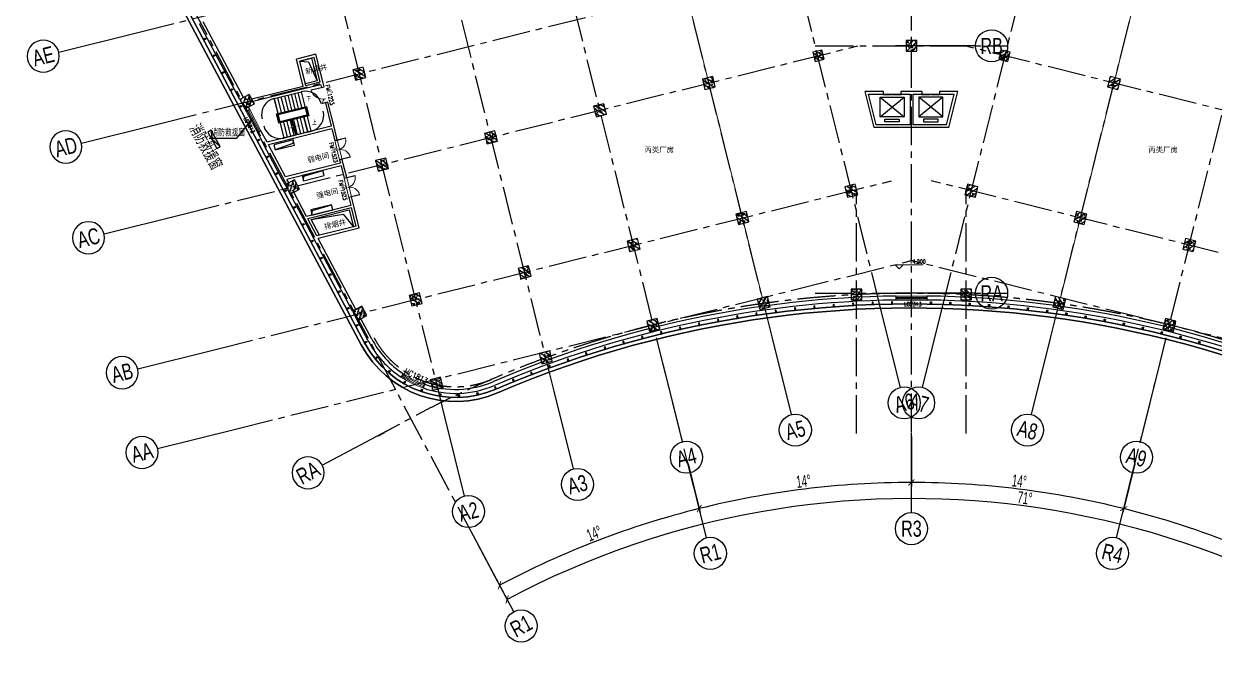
# Model space of a CAD drawing. Extents: x 138868 to 1251000, y -188972 to 132579.
# Drawn here: x 615388 to 704455, y 34710 to 82828 of the extents above; entities that cross this region are included whole.
import ezdxf
from ezdxf.enums import TextEntityAlignment as Align

# ---------------------------------------------------------------- set-up
doc = ezdxf.new("R2010")
doc.units = 0
doc.linetypes.add('CENTER2', pattern=[28.575, 19.05, -3.175, 3.175, -3.175])
doc.layers.get('0').update_dxf_attribs({"color": 8})
doc.layers.get('Defpoints').update_dxf_attribs({"color": 8})
for name, color, linetype in [('#幕墙线-平面', 8, 'Continuous'), ('#文字', 8, 'Continuous'), ('#标注', 8, 'Continuous'), ('#结构边线+内凹外凸边线', 8, 'Continuous'), ('#轴线', 8, 'CENTER2'), ('A-FLOR-RAIL', 8, 'Continuous'), ('A-Hole', 8, 'Continuous'), ('A-OTHER', 8, 'Continuous'), ('COLUMN', 8, 'Continuous'), ('CURTWALL', 8, 'Continuous'), ('DIM_LEAD', 8, 'Continuous'), ('DIM_SYMB', 8, 'Continuous'), ('EVTR', 8, 'Continuous'), ('STAIR', 8, 'Continuous'), ('WINDOW_TEXT', 8, 'Continuous'), ('建-填充', 8, 'Continuous'), ('救援窗', 8, 'Continuous'), ('数据中心轮廓线', 8, 'Continuous')]:
    doc.layers.add(name, color=color, linetype=linetype)
for name, color, linetype, lineweight in [('A-WALL', 8, 'Continuous', 50), ('DIM_ELEV', 8, 'Continuous', 5), ('DOOR_FIRE', 8, 'Continuous', 13), ('DOOR_FIRE_TEXT', 8, 'Continuous', 9), ('PUB_TEXT', 8, 'Continuous', 5), ('WALL', 8, 'Continuous', 30), ('WINDOW', 8, 'Continuous', 13)]:
    doc.layers.add(name, color=color, linetype=linetype, lineweight=lineweight)
doc.styles.add('_TCH_DIM', font='SIMPLEX', dxfattribs={"bigfont": 'GBCBIG'})
doc.styles.add('_TCH_WINDOW', font='SIMPLEX', dxfattribs={"height": 3.5, "bigfont": 'GBCBIG'})
doc.styles.add('JHZX', font='jrs.shx', dxfattribs={"width": 0.6, "bigfont": 'jhz.shx'})
doc.styles.get("Standard").update_dxf_attribs({"font": 'arial.ttf'})
doc.styles.add('图纸文字', font='txt.shx', dxfattribs={"width": 0.5, "bigfont": 'HZTXT.shx'})
doc.dimstyles.new('JZBZ-300', dxfattribs={"dimscale": 300, "dimtxt": 3, "dimasz": 1.5, "dimexe": 1, "dimexo": 1, "dimgap": 0.5, "dimtad": 1, "dimdec": 0, "dimdsep": 46, "dimtxsty": 'JHZX', "dimblk1": 'ARCHTICK', "dimblk2": 'ARCHTICK', "dimsah": 1, "dimcen": 0, "dimclrd": 1, "dimclre": 1, "dimclrt": 2, "dimadec": 1, "dimazin": 2, "dimtfac": 1, "dimtdec": 0, "dimtix": 1, "dimtmove": 0, "dimatfit": 3, "dimfxl": 1, "dimtolj": 1, "dimlwd": -1, "dimlwe": -1, "dimarcsym": 1})

# ---------------------------------------------------------------- blocks, each defined once
blk = doc.blocks.new('_FZH')
at = {"layer": '建-填充', "ltscale": 300}
h = blk.add_hatch(dxfattribs=at)
h.set_pattern_fill('钢筋混凝土', color=256, scale=0.125, angle=-90)
h.set_pattern_definition([(315, (-0.5, 0.5), (0.22097, 0.22097), []), (320, (-0.5, 0.5), (-0.07844, -0.89658), [0.09375, -1.03125]), (265, (-0.5, 0.5), (0.94024, 0.17344), [0.075, -0.825]), (10.45, (-0.5065, 0.4253), (0.8618, -0.72314), [0.07968, -0.87643]), (316.18, (-0.25, 0.5), (-0.2069, -1.3341), [0.1406, -1.5469]), (6.64, (-0.2672, 0.3888), (1.2176, -1.1683), [0.1195, -1.31464]), (261.18, (-0.25, 0.5), (1.2176, -1.1683), [0.1125, -1.2375]), (291, (-0.3125, 0.375), (-0.50327, -0.74613), [0.09375, -1.03125]), (236, (-0.3125, 0.375), (0.90644, -0.30414), [0.075, -0.825]), (341.45, (-0.3544, 0.3128), (0.40316, -1.0503), [0.07968, -0.87643]), (307.5, (-0.5, 0.5), (0.41612, -0.0152), [0, -0.815, 0, -0.8375, 0, -0.828125]), (277.5, (-0.5, 0.5), (0.49301, -0.32884), [0, -0.4775, 0, -0.79625, 0, -0.315625]), (237.5, (-0.5, 0.77875), (-0.028194, -0.66728), [0, -0.3125, 0, -0.975, 0, -1.29375]), (227.5, (-0.5, 0.90375), (0.12513, -0.72898), [0, -0.40625, 0, -0.6475, 0, -0.91875])])
h.paths.add_polyline_path([(-0.5, 0.5), (-0.5, -0.5), (0.5, -0.5), (0.5, 0.5)])
at = {"layer": '#结构边线+内凹外凸边线'}
blk.add_lwpolyline([(-0.5, -0.5), (0.5, -0.5), (0.5, 0.5), (-0.5, 0.5)], close=True, dxfattribs=at)
blk = doc.blocks.new('Hole-3F')
at = {"layer": 'A-Hole'}
for points in [[(-45342, 95466), (-45766, 97164), (-44892, 97382), (-44469, 95684), (-45342, 95466)], [(-45766, 97164), (-45103, 97108), (-44469, 95684)], [(-46254, 91271), (-46297, 90994), (-47613, 90520)], [(-45492, 88215), (-45457, 88557), (-44037, 88990)], [(-44851, 85643), (-44815, 85985), (-43396, 86419)], [(-44912, 85319), (-42520, 85713), (-41747, 84768)]]:
    blk.add_lwpolyline(points, dxfattribs=at)
for points in [[(-46254, 91271), (-47710, 90908), (-47613, 90520), (-46158, 90883)], [(-45492, 88215), (-43940, 88602), (-44037, 88990), (-45589, 88603)], [(-44851, 85643), (-43299, 86031), (-43396, 86419), (-44948, 86032)], [(-42062, 86030), (-41747, 84768), (-44283, 84136), (-44912, 85319)]]:
    blk.add_lwpolyline(points, close=True, dxfattribs=at)
blk = doc.blocks.new('$DORLIB2D$00000127')
for points in [[(-0.533, 0.795), (-0.533, 0.69)], [(-0.033, 0.795), (-0.533, 0.795)], [(-0.033, 0.69), (-0.533, 0.69)], [(-0.033, 0.795), (-0.033, 0.69)], [(0.533, 0.795), (0.033, 0.795)], [(0.033, 0.795), (0.033, 0.69)], [(0.533, 0.69), (0.033, 0.69)], [(0.533, 0.795), (0.533, 0.69)], [(0.5, 0.5), (-0.5, 0.5)]]:
    blk.add_lwpolyline(points)
blk = doc.blocks.new('$WINLIB2D$00000001')
for points in [[(-0.5, 0.5), (-0.5, -0.5)], [(-0.5, 0.5), (0.5, 0.5)], [(0.5, -0.5), (0.5, 0.5)], [(0.5, 0.167), (-0.5, 0.167)], [(0.5, -0.167), (-0.5, -0.167)], [(-0.5, -0.5), (0.5, -0.5)]]:
    blk.add_lwpolyline(points)
blk = doc.blocks.new('$DorLib2D$00000225')
for p, q in [((0.475, -0.001), (0.475, 0.752)), ((0.475, 0.752), (0.5, 0.752)), ((0.5, -0.001), (0.5, 0.752)), ((-0.5, 0), (-0.5, 0.252)), ((-0.475, 0.252), (-0.5, 0.252)), ((-0.475, 0), (-0.475, 0.252)), ((-0.475, 0), (-0.5, 0)), ((0.475, -0.001), (0.5, -0.001))]:
    blk.add_line(p, q)
for centre, radius, start, end in [((0.505, -0.002), 0.755, 92.24927, 179.72377), ((-0.501, 0.003), 0.251, 359.78987, 84.09744)]:
    blk.add_arc(centre, radius, start, end)
blk = doc.blocks.new('$DorLib2D$00000002')
for p, q in [((-0.5, 0), (-0.5, 0.4875)), ((-0.475, 0.4875), (-0.5, 0.4875)), ((-0.475, 0), (-0.475, 0.4875)), ((0.475, 0), (0.475, 0.4875)), ((0.475, 0.4875), (0.5, 0.4875)), ((0.5, 0), (0.5, 0.4875)), ((-0.5, 0), (-0.475, 0)), ((0.5, 0), (0.475, 0))]:
    blk.add_line(p, q)
for centre, start, end in [((-0.4875, 0), 0, 88.530716), ((0.4875, 0), 91.469284, 180)]:
    blk.add_arc(centre, 0.4875, start, end)
blk = doc.blocks.new('$WINLIB2D$00000039')
for points in [[(-0.5, 0.5), (-0.5, -0.5)], [(0.5, 0.5), (-0.5, 0.5)], [(0.5, -0.5), (0.5, 0.5)], [(-0.5, 0.167), (0.5, 0.167)], [(-0.452, -0.167), (-0.5, 0.084)], [(-0.384, -0.167), (-0.448, 0.167)], [(-0.316, -0.167), (-0.38, 0.167)], [(-0.248, -0.167), (-0.312, 0.167)], [(-0.18, -0.167), (-0.244, 0.167)], [(-0.112, -0.167), (-0.176, 0.167)], [(-0.044, -0.167), (-0.108, 0.167)], [(0.024, -0.167), (-0.04, 0.167)], [(0.092, -0.167), (0.028, 0.167)], [(0.16, -0.167), (0.096, 0.167)], [(0.228, -0.167), (0.164, 0.167)], [(0.296, -0.167), (0.232, 0.167)], [(0.364, -0.167), (0.3, 0.167)], [(0.432, -0.167), (0.368, 0.167)], [(0.5, -0.167), (0.436, 0.167)], [(-0.5, -0.167), (0.5, -0.167)], [(0.5, -0.5), (-0.5, -0.5)]]:
    blk.add_lwpolyline(points)
blk = doc.blocks.new('A$C6e55dde9')
at = {"layer": '救援窗'}
h = blk.add_hatch(color=256, dxfattribs=at)
edge = h.paths.add_edge_path()
edge.add_arc((-839, -143), 839, 350.47785, 360)
edge.add_arc((839, -143), 839, 180, 189.52215)
edge.add_line((12, -282), (693, 0))
edge.add_line((693, 0), (-693, 0))
edge.add_line((-693, 0), (-12, -282))
edge = h.paths.add_edge_path()
edge.add_line((-12, -282), (0, -287))
edge.add_line((0, -287), (12, -282))
edge.add_arc((839, -143), 839, 180, 189.52215, ccw=False)
edge.add_arc((-839, -143), 839, -9.52215, 0, ccw=False)
blk.add_lwpolyline([(693, 0), (-693, 0), (-693, -287), (693, -287)], close=True, dxfattribs=at)
blk.add_lwpolyline([(693, 0), (0, -287), (-693, 0)], dxfattribs=at)
blk = doc.blocks.new('A$Cf5e5299f')
at = {"layer": '#标注', "ltscale": 300}
blk.add_blockref('A$C6e55dde9', (0, 0), dxfattribs=at)
at = {"layer": '#文字', "style": '图纸文字', "width": 0.7}
blk.add_text('消防救援窗', height=1000, dxfattribs=at).set_placement((-1646, -1458))
blk = doc.blocks.new('*U3166')
blk.add_line((0, -20), (0, 0))
blk.add_circle((0, -24), 4)
at = {"style": 'JHZX', "width": 0.75}
blk.add_attdef('AXES', text='', height=4, dxfattribs=at).set_placement((0, -24), align=Align.MIDDLE_CENTER)
blk = doc.blocks.new('*U3167')
blk.add_line((20, 0), (0, 0))
blk.add_circle((24, 0), 4)
at = {"style": 'JHZX', "width": 0.75}
blk.add_attdef('AXES', text='', height=4, dxfattribs=at).set_placement((24, 0), align=Align.MIDDLE_CENTER)
blk = doc.blocks.new('_ARCHTICK')
at = {"color": 0, "linetype": 'ByBlock', "const_width": 0.15}
blk.add_lwpolyline([(-0.5, -0.5), (0.5, 0.5)], dxfattribs=at)
blk = doc.blocks.new('*D3308')
at = {"layer": '#标注', "ltscale": 300, "transparency": 16777216}
for p, q in [((649365, 43883), (651689, 39512)), ((728922, 33409), (725546, 29789))]:
    blk.add_line(p, q, dxfattribs=at)
blk.add_arc((681802, -17122), 64442, 47, 118, dxfattribs=at)
at = {"layer": 'Defpoints', "color": 0, "ltscale": 300, "transparency": 16777216}
for p in [(649225, 44147), (703136, 43686), (729127, 33628), (681802, -17122)]:
    blk.add_point(p, dxfattribs=at)
at = {"layer": '#标注', "ltscale": 300, "transparency": 16777216, "xscale": 450, "yscale": 450, "zscale": 450}
for p, rotation in [((651549, 39777), 207.9999999999994), ((725751, 30008), 316.999999993665)]:
    blk.add_blockref('_ARCHTICK', p, dxfattribs=dict(at, rotation=rotation))
at = {"layer": '#标注', "ltscale": 300, "transparency": 16777216, "insert": (690292, 47363), "char_height": 900, "attachment_point": 5, "rotation": 352.5, "style": 'JHZX'}
blk.add_mtext('\\A1;71°', dxfattribs=at)
blk = doc.blocks.new('*D3309')
at = {"layer": '#标注', "ltscale": 300, "transparency": 16777216}
for p, q in [((716034, 42893), (714176, 39636)), ((728922, 33409), (726365, 30666))]:
    blk.add_line(p, q, dxfattribs=at)
blk.add_arc((681802, -17122), 65642, 47, 60.3, dxfattribs=at)
at = {"layer": 'Defpoints', "color": 0, "ltscale": 300, "transparency": 16777216}
for p in [(716183, 43154), (722725, 34202), (729127, 33628), (681802, -17122)]:
    blk.add_point(p, dxfattribs=at)
at = {"layer": '#标注', "ltscale": 300, "transparency": 16777216, "xscale": 450, "yscale": 450, "zscale": 450}
for p, rotation in [((714325, 39897), 150.2999999171135), ((726569, 30886), 316.9999999936649)]:
    blk.add_blockref('_ARCHTICK', p, dxfattribs=dict(at, rotation=rotation))
at = {"layer": '#标注', "ltscale": 300, "transparency": 16777216, "insert": (721064, 36230), "char_height": 900, "attachment_point": 5, "rotation": 323.65, "style": 'JHZX'}
blk.add_mtext('\\A1;13.3°', dxfattribs=at)
blk = doc.blocks.new('*D3299')
at = {"layer": '#标注', "ltscale": 300, "transparency": 16777216}
for p, q in [((698517, 49918), (697610, 46279)), ((716034, 42893), (714176, 39636))]:
    blk.add_line(p, q, dxfattribs=at)
blk.add_arc((681802, -17122), 65642, 60.3, 76, dxfattribs=at)
at = {"layer": 'Defpoints', "color": 0, "ltscale": 300, "transparency": 16777216}
for p in [(698589, 50209), (716183, 43154), (708988, 42625), (681802, -17122)]:
    blk.add_point(p, dxfattribs=at)
at = {"layer": '#标注', "ltscale": 300, "transparency": 16777216, "xscale": 450, "yscale": 450, "zscale": 450}
for p, rotation in [((697682, 46570), 165.999999999999), ((714325, 39897), 330.2999999171137)]:
    blk.add_blockref('_ARCHTICK', p, dxfattribs=dict(at, rotation=rotation))
at = {"layer": '#标注', "ltscale": 300, "transparency": 16777216, "insert": (706456, 44361), "char_height": 900, "attachment_point": 5, "rotation": 338.15, "style": 'JHZX'}
blk.add_mtext('\\A1;15.7°', dxfattribs=at)
blk = doc.blocks.new('*D3300')
at = {"layer": '#标注', "ltscale": 300, "transparency": 16777216}
for p, q in [((681802, 51970), (681802, 48220)), ((698517, 49918), (697610, 46279))]:
    blk.add_line(p, q, dxfattribs=at)
blk.add_arc((681802, -17122), 65642, 76, 90, dxfattribs=at)
at = {"layer": 'Defpoints', "color": 0, "ltscale": 300, "transparency": 16777216}
for p in [(681802, 52270), (698589, 50209), (692448, 47651), (681802, -17122)]:
    blk.add_point(p, dxfattribs=at)
at = {"layer": '#标注', "ltscale": 300, "transparency": 16777216, "xscale": 450, "yscale": 450, "zscale": 450}
for p, rotation in [((681802, 48520), 179.9999999999995), ((697682, 46570), 345.9999999999989)]:
    blk.add_blockref('_ARCHTICK', p, dxfattribs=dict(at, rotation=rotation))
at = {"layer": '#标注', "ltscale": 300, "transparency": 16777216, "insert": (689875, 48626), "char_height": 900, "attachment_point": 5, "rotation": 353, "style": 'JHZX'}
blk.add_mtext('\\A1;14°', dxfattribs=at)
blk = doc.blocks.new('*D3301')
at = {"layer": '#标注', "ltscale": 300, "transparency": 16777216}
for p, q in [((681802, 51970), (681802, 48220)), ((665087, 49918), (665994, 46279))]:
    blk.add_line(p, q, dxfattribs=at)
blk.add_arc((681802, -17122), 65642, 90, 104, dxfattribs=at)
at = {"layer": 'Defpoints', "color": 0, "ltscale": 300, "transparency": 16777216}
for p in [(681802, 52270), (665015, 50209), (676461, 48302), (681802, -17122)]:
    blk.add_point(p, dxfattribs=at)
at = {"layer": '#标注', "ltscale": 300, "transparency": 16777216, "xscale": 450, "yscale": 450, "zscale": 450}
for p, rotation in [((681802, 48520), 359.9999999999997), ((665922, 46570), 194.0000000000007)]:
    blk.add_blockref('_ARCHTICK', p, dxfattribs=dict(at, rotation=rotation))
at = {"layer": '#标注', "ltscale": 300, "transparency": 16777216, "insert": (673729, 48626), "char_height": 900, "attachment_point": 5, "rotation": 7, "style": 'JHZX'}
blk.add_mtext('\\A1;14°', dxfattribs=at)
blk = doc.blocks.new('*D3302')
at = {"layer": '#标注', "ltscale": 300, "transparency": 16777216}
for p, q in [((665087, 49918), (665994, 46279)), ((649365, 43883), (651126, 40572))]:
    blk.add_line(p, q, dxfattribs=at)
blk.add_arc((681802, -17122), 65642, 104, 118, dxfattribs=at)
at = {"layer": 'Defpoints', "color": 0, "ltscale": 300, "transparency": 16777216}
for p in [(665015, 50209), (660793, 45067), (649225, 44147), (681802, -17122)]:
    blk.add_point(p, dxfattribs=at)
at = {"layer": '#标注', "ltscale": 300, "transparency": 16777216, "xscale": 450, "yscale": 450, "zscale": 450}
for p, rotation in [((665922, 46570), 14.00000000000074), ((650985, 40836), 207.9999999999996)]:
    blk.add_blockref('_ARCHTICK', p, dxfattribs=dict(at, rotation=rotation))
at = {"layer": '#标注', "ltscale": 300, "transparency": 16777216, "insert": (658063, 44720), "char_height": 900, "attachment_point": 5, "rotation": 21, "style": 'JHZX'}
blk.add_mtext('\\A1;14°', dxfattribs=at)
blk = doc.blocks.new('*D3303')
at = {"layer": '#标注', "ltscale": 300, "transparency": 16777216}
for p, q in [((619691, 99692), (618494, 101944)), ((772030, 79636), (773769, 81501))]:
    blk.add_line(p, q, dxfattribs=at)
blk.add_arc((681802, -17122), 134550, 47, 118, dxfattribs=at)
at = {"layer": 'Defpoints', "color": 0, "ltscale": 300, "transparency": 16777216}
for p in [(726347, 109841), (619832, 99427), (771826, 79417), (681802, -17122)]:
    blk.add_point(p, dxfattribs=at)
at = {"layer": '#标注', "ltscale": 300, "transparency": 16777216, "xscale": 450, "yscale": 450, "zscale": 450}
for p, rotation in [((618635, 101679), 207.9999999999996), ((773565, 81282), 316.9999999936652)]:
    blk.add_blockref('_ARCHTICK', p, dxfattribs=dict(at, rotation=rotation))
at = {"layer": '#标注', "ltscale": 300, "transparency": 16777216, "insert": (699443, 116872), "char_height": 900, "attachment_point": 5, "rotation": 352.5, "style": 'JHZX'}
blk.add_mtext('\\A1;71°', dxfattribs=at)
blk = doc.blocks.new('*D3304')
at = {"layer": '#标注', "ltscale": 300, "transparency": 16777216}
for p, q in [((747351, 97798), (748020, 98971)), ((772030, 79636), (772951, 80624))]:
    blk.add_line(p, q, dxfattribs=at)
blk.add_arc((681802, -17122), 133350, 47, 60.3, dxfattribs=at)
at = {"layer": 'Defpoints', "color": 0, "ltscale": 300, "transparency": 16777216}
for p in [(747203, 97538), (764936, 87143), (771826, 79417), (681802, -17122)]:
    blk.add_point(p, dxfattribs=at)
at = {"layer": '#标注', "ltscale": 300, "transparency": 16777216, "xscale": 450, "yscale": 450, "zscale": 450}
for p, rotation in [((747871, 98710), 150.2999999171138), ((772746, 80404), 316.9999999936651)]:
    blk.add_blockref('_ARCHTICK', p, dxfattribs=dict(at, rotation=rotation))
at = {"layer": '#标注', "ltscale": 300, "transparency": 16777216, "insert": (761196, 90763), "char_height": 900, "attachment_point": 5, "rotation": 323.65, "style": 'JHZX'}
blk.add_mtext('\\A1;13.3°', dxfattribs=at)
blk = doc.blocks.new('*D3305')
at = {"layer": '#标注', "ltscale": 300, "transparency": 16777216}
for p, q in [((713808, 111249), (714135, 112558)), ((747351, 97798), (748020, 98971))]:
    blk.add_line(p, q, dxfattribs=at)
blk.add_arc((681802, -17122), 133350, 60.3, 76, dxfattribs=at)
at = {"layer": 'Defpoints', "color": 0, "ltscale": 300, "transparency": 16777216}
for p in [(713736, 110957), (737031, 104254), (747203, 97538), (681802, -17122)]:
    blk.add_point(p, dxfattribs=at)
at = {"layer": '#标注', "ltscale": 300, "transparency": 16777216, "xscale": 450, "yscale": 450, "zscale": 450}
for p, rotation in [((714062, 112267), 165.999999999999), ((747871, 98710), 330.2999999171137)]:
    blk.add_blockref('_ARCHTICK', p, dxfattribs=dict(at, rotation=rotation))
at = {"layer": '#标注', "ltscale": 300, "transparency": 16777216, "insert": (731655, 107206), "char_height": 900, "attachment_point": 5, "rotation": 338.15, "style": 'JHZX'}
blk.add_mtext('\\A1;15.7°', dxfattribs=at)
blk = doc.blocks.new('*D3306')
at = {"layer": '#标注', "ltscale": 300, "transparency": 16777216}
for p, q in [((681802, 115178), (681802, 116528)), ((713808, 111249), (714135, 112558))]:
    blk.add_line(p, q, dxfattribs=at)
blk.add_arc((681802, -17122), 133350, 76, 90, dxfattribs=at)
at = {"layer": 'Defpoints', "color": 0, "ltscale": 300, "transparency": 16777216}
for p in [(681802, 114878), (703428, 114463), (713736, 110957), (681802, -17122)]:
    blk.add_point(p, dxfattribs=at)
at = {"layer": '#标注', "ltscale": 300, "transparency": 16777216, "xscale": 450, "yscale": 450, "zscale": 450}
for p, rotation in [((681802, 116228), 179.9999999999997), ((714062, 112267), 345.999999999999)]:
    blk.add_blockref('_ARCHTICK', p, dxfattribs=dict(at, rotation=rotation))
at = {"layer": '#标注', "ltscale": 300, "transparency": 16777216, "insert": (698126, 115830), "char_height": 900, "attachment_point": 5, "rotation": 353, "style": 'JHZX'}
blk.add_mtext('\\A1;14°', dxfattribs=at)
blk = doc.blocks.new('*D3310')
at = {"layer": '#标注', "ltscale": 300, "transparency": 16777216}
for p, q in [((681802, 115178), (681802, 116528)), ((649796, 111249), (649469, 112558))]:
    blk.add_line(p, q, dxfattribs=at)
blk.add_arc((681802, -17122), 133350, 90, 104, dxfattribs=at)
at = {"layer": 'Defpoints', "color": 0, "ltscale": 300, "transparency": 16777216}
for p in [(670953, 115786), (681802, 114878), (649868, 110957), (681802, -17122)]:
    blk.add_point(p, dxfattribs=at)
at = {"layer": '#标注', "ltscale": 300, "transparency": 16777216, "xscale": 450, "yscale": 450, "zscale": 450}
for p, rotation in [((681802, 116228), 359.9999999999997), ((649542, 112267), 194.0000000000007)]:
    blk.add_blockref('_ARCHTICK', p, dxfattribs=dict(at, rotation=rotation))
at = {"layer": '#标注', "ltscale": 300, "transparency": 16777216, "insert": (665478, 115830), "char_height": 900, "attachment_point": 5, "rotation": 7, "style": 'JHZX'}
blk.add_mtext('\\A1;14°', dxfattribs=at)
blk = doc.blocks.new('*D3311')
at = {"layer": '#标注', "ltscale": 300, "transparency": 16777216}
for p, q in [((649796, 111249), (649469, 112558)), ((619691, 99692), (619057, 100884))]:
    blk.add_line(p, q, dxfattribs=at)
blk.add_arc((681802, -17122), 133350, 104, 118, dxfattribs=at)
at = {"layer": 'Defpoints', "color": 0, "ltscale": 300, "transparency": 16777216}
for p in [(649868, 110957), (639122, 109214), (619832, 99427), (681802, -17122)]:
    blk.add_point(p, dxfattribs=at)
at = {"layer": '#标注', "ltscale": 300, "transparency": 16777216, "xscale": 450, "yscale": 450, "zscale": 450}
for p, rotation in [((649542, 112267), 14.00000000000064), ((619198, 100619), 207.9999999999996)]:
    blk.add_blockref('_ARCHTICK', p, dxfattribs=dict(at, rotation=rotation))
at = {"layer": '#标注', "ltscale": 300, "transparency": 16777216, "insert": (633799, 107932), "char_height": 900, "attachment_point": 5, "rotation": 21, "style": 'JHZX'}
blk.add_mtext('\\A1;14°', dxfattribs=at)
blk = doc.blocks.new('LZ')
at = {"layer": '#幕墙线-平面', "ltscale": 250}
for points in [[(-33, 0, -0.414214), (-40, 7), (-40, 172, -0.414214), (-33, 180), (32, 180, -0.414214), (40, 172), (40, 7, -0.414214), (32, 0)], [(-33, 6, -0.414214), (-34, 7), (-34, 172, -0.414214), (-33, 174), (32, 174, -0.414214), (34, 172), (34, 7, -0.414214), (32, 6)]]:
    blk.add_lwpolyline(points, format="xyb", close=True, dxfattribs=at)

msp = doc.modelspace()

# ---------------------------------------------------------------- linework, layer by layer
at = {"layer": '#幕墙线-平面', "ltscale": 500}
msp.add_lwpolyline([(761785.7, 80236.5, 0.2860735), (629644.4, 97576.2, 0.4324632), (625892.4, 86538), (640625.3, 58829.5, 0.3897333), (650836.5, 55230.5, -0.2739153), (730366.8, 44807, 0.3894), (741154.3, 45646.2), (762558.2, 68599.1, 0.4327153)], format="xyb", close=True, dxfattribs=at)
at = {"layer": '#幕墙线-平面'}
msp.add_lwpolyline([(761595.3, 80004.7, 0.2860735), (629768.6, 97303.1, 0.4324632), (626157.3, 86678.9), (640890.2, 58970.3, 0.3897333), (650718.5, 55506.3, -0.2739153), (730551.9, 45043.1, 0.3894), (740934.9, 45850.8), (762338.8, 68803.7, 0.4327153), (761595.3, 80004.7)], format="xyb", dxfattribs=at)
at = {"layer": '#轴线', "ltscale": 150}
for p, q in [((681802, 52322.3), (681802, 114878.4)), ((679523.4, 61461.4), (667620.8, 109200)), ((684080.6, 61461.4), (695983.2, 109200)), ((671372.9, 59429.3), (659470.3, 107167.8)), ((692231.1, 59429.3), (704133.7, 107167.8)), ((665501, 48258), (651319.8, 105135.7)), ((698103, 48258), (712284.1, 105135.7)), ((655071.9, 55365), (643169.3, 103103.5)), ((646921.4, 53332.8), (635018.9, 101071.4)), ((649224.6, 44147.5), (619831.7, 99427.5)), ((623829, 82152.3), (674411.3, 94763.9)), ((625522.4, 75360.3), (676104.7, 87971.8)), ((627215.9, 68568.2), (677798.2, 81179.8)), ((674607.4, 81178.4), (688996.6, 81178.4)), ((736388.1, 68568.2), (685805.8, 81179.8)), ((629731.9, 58477.1), (680314.2, 71088.7)), ((677702, 52193.6), (677702, 70437.4)), ((733872.1, 58477.1), (683289.8, 71088.7)), ((685902, 52193.6), (685902, 70437.4)), ((631219.7, 52509.8), (681802, 65121.4)), ((732384.3, 52509.8), (681802, 65121.4)), ((674607.4, 62678.4), (688996.6, 62678.4))]:
    msp.add_line(p, q, dxfattribs=at)
for centre, radius, start, end in [((681802, -17121.6), 124900, 45.623668, 118.956278), ((681802, -17121.6), 79800, 44.845516, 120), ((647688.9, 62585.3), 6900, 208, 293.17007)]:
    msp.add_arc(centre, radius, start, end, dxfattribs=at)
at = {"layer": 'A-FLOR-RAIL'}
msp.add_lwpolyline([(636629.6, 74728.6), (636881.9, 74791.5), (636579.5, 76004.3), (636327.2, 75941.4)], close=True, dxfattribs=at)
at = {"layer": 'A-OTHER', "ltscale": 0.5}
for centre, start, end in [((636446.4, 76538), 14, 104), ((634428.2, 76034.8), 104, 194), ((636579.5, 76004.3), 284, 14), ((634561.3, 75501.1), 194, 284)]:
    msp.add_arc(centre, 1250, start, end, dxfattribs=at)
at = {"layer": 'A-WALL', "const_width": 75}
for points in [[(670647.1, 62340.1), (659901.6, 105438)], [(692956.9, 62340.1), (703702.4, 105438)]]:
    msp.add_lwpolyline(points, dxfattribs=at)
at = {"layer": 'CURTWALL'}
msp.add_lwpolyline([(627737.9, 96357.8, -0.2908992), (761595.3, 80004.7, -0.4327153), (762338.8, 68803.7), (740934.9, 45850.8, -0.3894), (730551.9, 45043.1, 0.2739153), (650718.5, 55506.3, -0.3897333), (640890.2, 58970.3), (626157.3, 86678.9, -0.4324632), (629768.6, 97303.1, -0.085564), (671084.8, 108120.7)], format="xyb", dxfattribs=at)
at = {"layer": 'DIM_ELEV'}
for p, q in [((680889.5, 64490.7), (680589.5, 64790.7)), ((680589.5, 64790.7), (682689.5, 64790.7)), ((680889.5, 64490.7), (681189.5, 64790.7))]:
    msp.add_line(p, q, dxfattribs=at)
at = {"layer": 'DIM_LEAD'}
for p, q in [((632453.9, 75688.7), (631288.5, 74260)), ((631288.5, 74260), (629267.5, 74260))]:
    msp.add_line(p, q, dxfattribs=at)
at = {"layer": 'DIM_LEAD', "const_width": 60}
msp.add_lwpolyline([(632472.8, 75712, 1), (632434.9, 75665.5, 1)], format="xyb", close=True, dxfattribs=at)
at = {"layer": 'DIM_SYMB'}
for points in [[(636421.4, 77175.9, 0, 0, 0), (633646.3, 76484, 0, 0, 0), (634081.8, 74737.4, 0, 0, 0), (635469.3, 75083.4, 0, 80, 0), (635178.2, 75010.8, 0, 0, 0)], [(636856.8, 75429.3, 0, 0, 0), (635721.6, 75146.3, 0, 80, 0), (636012.7, 75218.9, 0, 0, 0)]]:
    msp.add_lwpolyline(points, format="xyseb", dxfattribs=at)
at = {"layer": 'DOOR_FIRE'}
for p, q in [((639014.8, 72643.7, 200), (638652, 74099.1, 200)), ((639208.9, 72692.1, 200), (638846, 74147.5, 200)), ((639716.4, 69829.8, 200), (639353.5, 71285.3, 200)), ((639910.5, 69878.2, 200), (639547.6, 71333.6, 200))]:
    msp.add_line(p, q, dxfattribs=at)
at = {"layer": 'EVTR'}
for p, q in [((679452, 75873.4), (679452, 77353.4)), ((679452, 77353.4), (681252, 77353.4)), ((679452, 75873.4), (681252, 77353.4)), ((679452, 77353.4), (681252, 75873.4)), ((681252, 77353.4), (681252, 75873.4)), ((684152, 77353.4), (682352, 77353.4)), ((682352, 77353.4), (682352, 75873.4)), ((684152, 75873.4), (682352, 77353.4)), ((684152, 77353.4), (682352, 75873.4)), ((684152, 75873.4), (684152, 77353.4)), ((681252, 75873.4), (679452, 75873.4)), ((682352, 75873.4), (684152, 75873.4)), ((679812, 75503.4), (679812, 75688.4)), ((679812, 75688.4), (680892, 75688.4)), ((680892, 75503.4), (679812, 75503.4)), ((680892, 75688.4), (680892, 75503.4)), ((683792, 75688.4), (682712, 75688.4)), ((682712, 75688.4), (682712, 75503.4)), ((682712, 75503.4), (683792, 75503.4)), ((683792, 75503.4), (683792, 75688.4))]:
    msp.add_line(p, q, dxfattribs=at)
at = {"layer": 'STAIR'}
for p, q in [((634125.8, 77247.7), (636144, 77750.9)), ((635134.9, 77499.3), (635437.3, 76286.4)), ((635387.2, 77562.2), (635689.6, 76349.3)), ((635639.5, 77625.1), (635941.9, 76412.2)), ((635891.7, 77688), (636194.1, 76475.1)), ((636144, 77750.9), (636446.4, 76538)), ((634408.9, 76112.4), (634125.8, 77247.7)), ((634125.8, 77247.7), (634428.2, 76034.8)), ((634292.4, 76083.4), (636543.5, 76644.6)), ((634378.1, 77310.6), (634680.5, 76097.7)), ((634630.4, 77373.5), (634932.8, 76160.6)), ((634882.6, 77436.4), (635185, 76223.5)), ((636543.5, 76644.6), (636715.3, 75955.7)), ((634464.2, 75394.5), (634292.4, 76083.4)), ((634365.2, 76039.7), (636499.8, 76571.9)), ((634507.9, 75467.2), (634365.2, 76039.7)), ((634566.1, 75481.7), (634423.4, 76054.2)), ((634428.2, 76034.8), (636446.4, 76538)), ((636715.3, 75955.7), (634464.2, 75394.5)), ((636642.5, 75999.4), (634507.9, 75467.2)), ((636579.5, 76004.3), (635435.7, 75719.2)), ((635623.8, 75184.7), (635435.7, 75719.2)), ((635872.8, 74539.9), (635570.4, 75752.7)), ((636125.1, 74602.8), (635822.6, 75815.6)), ((636377.3, 74665.7), (636074.9, 75878.5)), ((636629.6, 74728.6), (636327.2, 75941.4)), ((636446.4, 76538), (636579.5, 76004.3)), ((636499.8, 76571.9), (636642.5, 75999.4)), ((636881.9, 74791.5), (636579.5, 76004.3)), ((635338.3, 75694.9), (634561.3, 75501.1)), ((634863.7, 74288.3), (634561.3, 75501.1)), ((635115.9, 74351.2), (634813.5, 75564)), ((635368.2, 74414.1), (635065.8, 75626.9)), ((635620.5, 74477), (635318.1, 75689.8)), ((635520.6, 75176.8), (635338.3, 75694.9)), ((635499, 75020.4), (635706.8, 75191.1)), ((635676.9, 75034.1), (635499, 75020.4)), ((635706.8, 75191.1), (635520.6, 75176.8)), ((635755.2, 74510.5), (635573.7, 75026.1)), ((635852.6, 74534.8), (635676.9, 75034.1)), ((635755.2, 74510.5), (634863.7, 74288.3)), ((636881.9, 74791.5), (635852.6, 74534.8))]:
    msp.add_line(p, q, dxfattribs=at)
at = {"layer": 'WALL'}
for p, q in [((631820.6, 77305.6), (628809.3, 82969.1)), ((631555.8, 77164.8), (628544.4, 82828.3)), ((637249.3, 80551.4), (635793.9, 80188.6)), ((636301.9, 78150.9), (635793.9, 80188.6)), ((637103.7, 80309), (636036.3, 80042.9)), ((637563.3, 78465.4), (637103.7, 80309)), ((637781.6, 78416.8), (637249.3, 80551.4)), ((636496, 78199.3), (636036.3, 80042.9)), ((637563.3, 78465.4), (636496, 78199.3)), ((637854.1, 78125.7), (637781.6, 78416.8)), ((636301.9, 78150.9), (632448.3, 77190.1)), ((636447.3, 77981.1), (632545.1, 77008.1)), ((637611.7, 78271.4), (636447.3, 77981.1)), ((637611.7, 78271.4), (637660.1, 78077.3)), ((637660.1, 78077.3), (637854.1, 78125.7)), ((679702, 77778.4), (678340.8, 77778.4)), ((679014, 75078.4), (678340.8, 77778.4)), ((678596.8, 77578.4), (679702, 77578.4)), ((679170.2, 75278.4), (678596.8, 77578.4)), ((679702, 77578.4), (679702, 77778.4)), ((681802, 77778.4), (681002, 77778.4)), ((681002, 77778.4), (681002, 77578.4)), ((681002, 77578.4), (681702, 77578.4)), ((681702, 77578.4), (681702, 75278.4)), ((682602, 77778.4), (681802, 77778.4)), ((681902, 77578.4), (681902, 75278.4)), ((681902, 77578.4), (682602, 77578.4)), ((682602, 77578.4), (682602, 77778.4)), ((685263.2, 77778.4), (683902, 77778.4)), ((683902, 77778.4), (683902, 77578.4)), ((683902, 77578.4), (685007.2, 77578.4)), ((684433.7, 75278.4), (685007.2, 77578.4)), ((684590, 75078.4), (685263.2, 77778.4)), ((632290.1, 76422.7), (632196.2, 76599.3)), ((638144.4, 76961.4), (637950.4, 76913)), ((637950.4, 76913), (638385.8, 75166.4)), ((638604.1, 75117.8), (638144.4, 76961.4)), ((631931.3, 76458.4), (632025.2, 76281.8)), ((632025.2, 76281.8), (632290.1, 76422.7)), ((633135.2, 74833.4), (632870.3, 74692.5)), ((633593.4, 73971.5), (633135.2, 74833.4)), ((638385.8, 75166.4), (633593.4, 73971.5)), ((638434.2, 74972.4), (633690.2, 73789.6)), ((638434.2, 74972.4), (638652, 74099.1)), ((638846, 74147.5), (638604.1, 75117.8)), ((681802, 75078.4), (679014, 75078.4)), ((681702, 75278.4), (679170.2, 75278.4)), ((684590, 75078.4), (681802, 75078.4)), ((684433.7, 75278.4), (681902, 75278.4)), ((632870.3, 74692.5), (633353.5, 73783.7)), ((638652, 74099.1), (638846, 74147.5)), ((634731, 71193), (633353.5, 73783.7)), ((634972.4, 71378.1), (633690.2, 73789.6)), ((639075.3, 72401.1), (634972.4, 71378.1)), ((639123.7, 72207), (635069.1, 71196.1)), ((639208.9, 72692.1), (639014.8, 72643.7)), ((639014.8, 72643.7), (639075.3, 72401.1)), ((639123.7, 72207), (639353.5, 71285.3)), ((639293.6, 72352.4), (639208.9, 72692.1)), ((639547.6, 71333.6), (639293.6, 72352.4)), ((639353.5, 71285.3), (639547.6, 71333.6)), ((634942.7, 70795), (634731, 71193)), ((635207.5, 70935.8), (635069.1, 71196.1)), ((635184.6, 70553), (635184.6, 70553)), ((635201.7, 70520.8), (635201.7, 70520.8)), ((635218.7, 70488.7), (635218.7, 70488.7)), ((635218.7, 70488.7), (635218.7, 70488.7)), ((635226.3, 70474.5), (635226.3, 70474.5)), ((635233.9, 70460.3), (635233.9, 70460.3)), ((635233.9, 70460.3), (635233.9, 70460.3)), ((635371.3, 70494.7), (635371.3, 70494.7)), ((635508.8, 70529.1), (635508.8, 70529.1)), ((636304.9, 68232.9), (635318.2, 70088.6)), ((636544.9, 68420.7), (635583.1, 70229.4)), ((639910.5, 69878.2), (639716.4, 69829.8)), ((639716.4, 69829.8), (639861.6, 69247.6)), ((640079.8, 69199), (639910.5, 69878.2)), ((639861.6, 69247.6), (636544.9, 68420.7)), ((639910, 69053.6), (636641.6, 68238.7)), ((640248.6, 67695.2), (639910, 69053.6)), ((640491.1, 67549.5), (640079.8, 69199)), ((637079.1, 66776.9), (636304.9, 68232.9)), ((637319, 66964.7), (636641.6, 68238.7)), ((640248.6, 67695.2), (637319, 66964.7)), ((640491.1, 67549.5), (637415.8, 66782.7)), ((639974.6, 61331.2), (637079.1, 66776.9)), ((640239.5, 61472), (637415.8, 66782.7)), ((680652, 62170.1), (680652, 62470.1)), ((682952, 62470.1), (682952, 62170.1)), ((641155, 59111.2), (640350.2, 60624.8)), ((641419.9, 59252), (640615.1, 60765.7)), ((643632.7, 56396), (643797.1, 56646.9)), ((645364.3, 55876.6), (645266.1, 55593.1))]:
    msp.add_line(p, q, dxfattribs=at)
for centre, radius, start, end in [((681802, -17121.6), 79600, 90.827794, 113.170069), ((681802, -17121.6), 79600, 65.196253, 89.172206), ((681802, -17121.6), 79300, 90.830926, 113.170069), ((681802, -17121.6), 79300, 65.196253, 89.169074), ((647688.9, 62585.3), 7400, 208, 236.761173), ((647688.9, 62585.3), 7100, 208, 236.761173), ((647688.9, 62585.3), 7400, 250.8889, 293.17007), ((647688.9, 62585.3), 7100, 250.8889, 293.17007)]:
    msp.add_arc(centre, radius, start, end, dxfattribs=at)
at = {"layer": 'WINDOW'}
for radius in [7400, 7300, 7200, 7100]:
    msp.add_arc((647688.9, 62585.3), radius, 236.761173, 250.8889, dxfattribs=at)
at = {"layer": '数据中心轮廓线'}
msp.add_line((640625.3, 58829.5), (625892.4, 86538), dxfattribs=at)
msp.add_lwpolyline([(730479.1, 99096, -0.0729021), (761785.7, 80236.5, -0.4327153), (762558.2, 68599.1), (741154.3, 45646.2, -0.3894), (730366.8, 44807, 0.2739153), (650836.5, 55230.5, -0.3897333), (640625.3, 58829.5), (625892.4, 86538, -0.4324632), (629644.4, 97576.2, -0.0075359), (633124.9, 99096)], format="xyb", dxfattribs=at)
msp.add_arc((647688.9, 62585.3), 8000, 208, 293.17007, dxfattribs=at)

# ---------------------------------------------------------------- block references
at = {"layer": '#幕墙线-平面', "ltscale": 300}
for p, rotation in [((628837, 81639), 297.9999999999995), ((629506.7, 80379.5), 297.9999999999995), ((630176.4, 79120), 297.9999999999995), ((630846.1, 77860.5), 297.9999999999995), ((631515.7, 76601.1), 297.9999999999995), ((632185.4, 75341.6), 297.9999999999995), ((632855.1, 74082.1), 297.9999999999995), ((633524.8, 72822.6), 297.9999999999995), ((634194.4, 71563.1), 297.9999999999995), ((634864.1, 70303.7), 297.9999999999995), ((635533.8, 69044.2), 297.9999999999995), ((636203.5, 67784.7), 297.9999999999995), ((636873.1, 66525.2), 297.9999999999995), ((637542.8, 65265.8), 297.9999999999995), ((638212.5, 64006.3), 297.9999999999995), ((638882.2, 62746.8), 297.9999999999995), ((639551.9, 61487.3), 297.9999999999995), ((683254.3, 61865.1), 358.9468207192365), ((684705.9, 61825), 357.8936354580408), ((686156.5, 61758.3), 356.840450196845), ((687605.6, 61664.9), 355.7872649356492), ((689052.7, 61545), 354.7340796744534), ((690497.4, 61398.4), 353.6808944132575), ((691939.2, 61225.3), 352.6277091520618), ((693377.5, 61025.7), 351.5745238908661), ((694812, 60799.8), 350.5213386296702), ((696242, 60547.5), 349.4681533684744), ((640221.5, 60227.8), 297.9999999999995), ((697667.2, 60268.9), 348.4149681072787), ((699087, 59964.3), 347.3617828460828), ((700500.9, 59633.5), 346.308597584887), ((640891.3, 58968.2), 297.9999999999995), ((701908.6, 59276.9), 345.2554123236912), ((703309.4, 58894.4), 344.2022270624955), ((641676.4, 57774.8), 308.6629127655946), ((642668.6, 56746.8), 319.3091724330638), ((643833.7, 55919.9), 329.955432100533), ((645131.4, 55322.4), 340.6016917680022), ((649360.7, 55069), 12.54047077040983), ((646517.2, 54974.9), 351.2479514354714), ((647943.4, 54889.5), 1.894211102940666)]:
    msp.add_blockref('LZ', p, dxfattribs=dict(at, rotation=rotation))
for p, xscale, rotation in [((673106.5, 61398.4), -1, 6.319105586742458), ((674551.2, 61545), -1, 5.265920325546611), ((675998.4, 61664.9), -1, 4.212735064350765), ((677447.5, 61758.3), -1, 3.159549803154995), ((678898.1, 61825), -1, 2.106364541959227), ((680349.7, 61865.1), -1, 1.053179280763459), ((667362, 60547.5), -0.9999999999999998, 10.53184663152561), ((668792, 60799.8), -1, 9.478661370329844), ((670226.4, 61025.7), -1, 8.425476109133916), ((671664.8, 61225.3), -1, 7.372290847938149), ((663103, 59633.5), -1, 13.691402415113), ((664517, 59964.3), -1, 12.63821715391723), ((665936.8, 60268.9), -1, 11.58503189272138), ((660294.6, 58894.4), -1, 15.79777293750453), ((661695.4, 59276.9), -1, 14.74458767630884), ((657515.1, 58052.5), -1, 17.90414345989623), ((658901, 58486.2), -0.9999999999999999, 16.85095819870038), ((654768.5, 57109.1), -1, 20.01051398228768), ((656137.5, 57593.4), -1, 18.957328721092), ((652058.5, 56065.3), -1, 22.11688450467939), ((653408.7, 56599.6), -1, 21.06369924348362), ((650720.6, 55507.2), -1, 22.11688450467939)]:
    msp.add_blockref('LZ', p, dxfattribs=dict(at, xscale=xscale, rotation=rotation))
msp.add_blockref('LZ', (681802, 61878.4), dxfattribs=at)
at = {"layer": '#幕墙线-平面', "ltscale": 300, "xscale": -1}
msp.add_blockref('LZ', (681802, 61878.4), dxfattribs=at)
at = {"layer": '#标注'}
ref = msp.add_blockref('*U3167', (623829, 82152.3), dxfattribs=dict(at, xscale=-300, yscale=300, rotation=13.99999999999987))
ref.add_attrib('AXES', 'AE', dxfattribs={"layer": '0', "height": 1200, "rotation": 14, "style": 'JHZX', "width": 0.75}).set_placement((616842.9, 80410.4), align=Align.MIDDLE_CENTER)
at = {"layer": '#标注', "xscale": 300, "yscale": 300}
for p, values in [((680602, 81178.4), {'AXES': 'RB'}), ((680602, 62678.4), {'AXES': 'RA'})]:
    msp.add_blockref('*U3167', p, dxfattribs=at).add_auto_attribs(values)
at = {"layer": '#标注'}
ref = msp.add_blockref('*U3167', (625522.4, 75360.2), dxfattribs=dict(at, xscale=-300, yscale=300, rotation=13.99999999999987))
ref.add_attrib('AXES', 'AD', dxfattribs={"layer": '0', "height": 1200, "rotation": 14, "style": 'JHZX', "width": 0.75}).set_placement((618536.3, 73618.4), align=Align.MIDDLE_CENTER)
at = {"layer": '#标注', "ltscale": 300, "rotation": 298.8389251881006}
msp.add_blockref('A$Cf5e5299f', (629747, 74257.8), dxfattribs=at)
at = {"layer": '#标注'}
ref = msp.add_blockref('*U3167', (627215.9, 68568.2), dxfattribs=dict(at, xscale=-300, yscale=300, rotation=13.99999999999987))
ref.add_attrib('AXES', 'AC', dxfattribs={"layer": '0', "height": 1200, "rotation": 14, "style": 'JHZX', "width": 0.75}).set_placement((620229.8, 66826.3), align=Align.MIDDLE_CENTER)
at = {"layer": '#标注', "xscale": 300, "yscale": 300, "zscale": 300}
for p, rotation, values in [((679523.4, 61461.4), 13.99999999999981, {'AXES': 'A6'}), ((684080.6, 61461.4), 346.0000000000009, {'AXES': 'A7'}), ((671372.9, 59429.3), 13.99999999999981, {'AXES': 'A5'}), ((692231.1, 59429.3), 346.0000000000009, {'AXES': 'A8'}), ((663222.4, 57397.1), 13.99999999999981, {'AXES': 'A4'}), ((700381.6, 57397.1), 346.0000000000009, {'AXES': 'A9'}), ((655071.9, 55365), 13.99999999999981, {'AXES': 'A3'}), ((646921.4, 53332.8), 13.99999999999981, {'AXES': 'A2'}), ((665014.7, 50208.7), 13.99999999999981, {'AXES': 'R1'}), ((698589.3, 50208.7), 346.0000000000009, {'AXES': 'R4'}), ((649224.6, 44147.5), 27.99999999999469, {'AXES': 'R1'})]:
    msp.add_blockref('*U3166', p, dxfattribs=dict(at, rotation=rotation)).add_auto_attribs(values)
at = {"layer": '#标注'}
ref = msp.add_blockref('*U3167', (629731.9, 58477.1), dxfattribs=dict(at, xscale=-300, yscale=300, rotation=13.99999999999987))
ref.add_attrib('AXES', 'AB', dxfattribs={"layer": '0', "height": 1200, "rotation": 14, "style": 'JHZX', "width": 0.75}).set_placement((622745.7, 56735.3), align=Align.MIDDLE_CENTER)
ref = msp.add_blockref('*U3167', (631219.7, 52509.8), dxfattribs=dict(at, xscale=-300, yscale=300, rotation=13.99999999999987))
ref.add_attrib('AXES', 'AA', dxfattribs={"layer": '0', "height": 1200, "rotation": 14, "style": 'JHZX', "width": 0.75}).set_placement((624233.6, 50768), align=Align.MIDDLE_CENTER)
ref = msp.add_blockref('*U3167', (643012.8, 52635.1), dxfattribs=dict(at, xscale=-300, yscale=300, rotation=28.05190114980589))
ref.add_attrib('AXES', 'RA', dxfattribs={"layer": '0', "height": 1200, "rotation": 28.051901, "style": 'JHZX', "width": 0.75}).set_placement((636658.7, 49249.1), align=Align.MIDDLE_CENTER)
at = {"layer": '#标注', "xscale": 300, "yscale": 300, "zscale": 300}
msp.add_blockref('*U3166', (681802, 52269.9), dxfattribs=at).add_auto_attribs({'AXES': 'R3'})
at = {"layer": 'A-Hole'}
msp.add_blockref('Hole-3F', (681802, -17121.6), dxfattribs=at)
at = {"layer": 'COLUMN'}
for p, xscale, yscale, zscale, rotation in [((681802, 81178.4), 800.0000000000005, 800.0000000000005, 800.0000000000005, 90), ((674842.3, 80442.8), 699.9999999998191, 699.9999999998191, 699.9999999998191, 14.00000000000213), ((688761.7, 80442.8), 700.0000000000591, 700.0000000000591, 700.0000000000591, 75.99999999999785), ((640498.4, 79094.2), 799.9999999999727, 799.9999999999727, 799.9999999999727, 14.00000000000445), ((666643.3, 78398.5), 799.9999999996904, 799.9999999996904, 799.9999999996904, 13.99999999999231), ((696960.7, 78398.5), 800.0000000001002, 800.0000000001002, 800.0000000001002, 76.00000000002791), ((632096.7, 76999.4), 800.0000000002522, 800.0000000002522, 800.0000000002522, 117.9999999999917), ((632096.7, 76999.4), 800.0000000002522, 800.0000000002522, 800.0000000002522, 117.9999999999917), ((658492.8, 76366.4), 799.999999999705, 799.999999999705, 799.999999999705, 13.99999999999635), ((650342.3, 74334.3), 800.0000000012578, 800.0000000012578, 800.0000000012578, 13.99999999996002), ((642191.8, 72302.1), 799.9999999999868, 799.9999999999868, 799.9999999999868, 14.00000000000849), ((635483.6, 70629.6), 799.9999999999372, 799.9999999999372, 799.9999999999372, 117.9999999999848), ((635483.6, 70629.6), 799.9999999999372, 799.9999999999372, 799.9999999999372, 117.9999999999848), ((677309.8, 70339.6), 800.0000000000724, 800.0000000000724, 800.0000000000724, 13.99999999996401), ((686294.2, 70339.6), 799.99999999993, 799.99999999993, 799.99999999993, 75.99999999993894), ((669159.3, 68307.5), 799.9999999992104, 799.9999999992104, 799.9999999992104, 13.99999999999229), ((694444.7, 68307.5), 800.000000000269, 800.000000000269, 800.000000000269, 75.99999999999655), ((661008.8, 66275.3), 800.0000000005232, 800.0000000005232, 800.0000000005232, 14.0000000000247), ((702595.2, 66275.3), 800.0000000003818, 800.0000000003818, 800.0000000003818, 75.99999999998137), ((652858.3, 64243.2), 800.0000000004527, 800.0000000004527, 800.0000000004527, 14.00000000000447), ((644707.8, 62211), 800.0000000003542, 800.0000000003542, 800.0000000003542, 13.99999999997616), ((670741.7, 61951.5), 799.9999999994778, 799.9999999994778, 799.9999999994778, 104.0000000001379), ((677702, 62578.4), 800.0000000000005, 800.0000000000005, 800.0000000000005, 90), ((692862.3, 61951.5), 800.0000000003536, 800.0000000003536, 800.0000000003536, 345.999999999955), ((640515.6, 61165.8), 800.0000000000464, 800.0000000000464, 800.0000000000464, 117.9999999999995), ((640515.6, 61165.8), 800.0000000000464, 800.0000000000464, 800.0000000000464, 117.9999999999995), ((662496.6, 60308), 800.0000000005232, 800.0000000005232, 800.0000000005232, 14.0000000000247), ((701107.3, 60308), 800.0000000003818, 800.0000000003818, 800.0000000003818, 75.99999999998137), ((654445.1, 57888.3), 800.0000000003542, 800.0000000003542, 800.0000000003542, 13.99999999997616), ((646280.3, 55904.1), 800.0000000003542, 800.0000000003542, 800.0000000003542, 13.99999999997616)]:
    msp.add_blockref('_FZH', p, dxfattribs=dict(at, xscale=xscale, yscale=yscale, zscale=zscale, rotation=rotation))
at = {"layer": 'COLUMN', "xscale": 800, "yscale": 800, "zscale": 800}
msp.add_blockref('_FZH', (685902, 62578.4), dxfattribs=at)
at = {"layer": 'DOOR_FIRE', "zscale": 200}
for name, p, xscale, yscale, rotation in [('$DorLib2D$00000225', (637902.3, 77519.3), 1200, 1200, 104.0000000000026), ('$DorLib2D$00000002', (638930.4, 73395.6), -1500, 1500, 284.0000000000014), ('$DorLib2D$00000002', (639632, 70581.7), -1500, 1500, 284.0000000000025)]:
    msp.add_blockref(name, p, dxfattribs=dict(at, xscale=xscale, yscale=yscale, rotation=rotation))
at = {"layer": 'WINDOW', "yscale": 200}
for p, xscale, zscale, rotation in [((680352, 77678.4), -1300, -1300, 180), ((683252, 77678.4), 1300, 1300, 179.999999999993)]:
    msp.add_blockref('$DORLIB2D$00000127', p, dxfattribs=dict(at, xscale=xscale, zscale=zscale, rotation=rotation))
at = {"layer": 'WINDOW'}
ref = msp.add_blockref('$WINLIB2D$00000001', (632580.2, 75557.6), dxfattribs=dict(at, xscale=1800, yscale=300, zscale=1800, rotation=118.000000000001))
ref.add_attrib('A', 'LC1813', (631830, 75754), dxfattribs={"layer": 'WINDOW_TEXT', "height": 297.5, "rotation": 298, "style": '_TCH_WINDOW', "width": 0.705882})
ref = msp.add_blockref('$WINLIB2D$00000039', (681802, 62320.1), dxfattribs=dict(at, xscale=-2300, yscale=300, zscale=-2300, rotation=180))
ref.add_attrib('A', 'LC2313', (681262, 61706.9), dxfattribs={"layer": 'WINDOW_TEXT', "height": 297.5, "style": '_TCH_WINDOW', "width": 0.705882})

# ---------------------------------------------------------------- texts
at = {"layer": 'DOOR_FIRE_TEXT', "style": '_TCH_WINDOW', "width": 0.705882}
for s, p in [('FM', (637952.5, 78227.9)), ('1223', (638113.6, 77582)), ('FM', (638226.8, 73923.9)), ('1523', (638387.9, 73278)), ('FM', (638928.4, 71110.1)), ('1523', (639089.4, 70464.1))]:
    msp.add_text(s, height=297.5, rotation=284, dxfattribs=at).set_placement(p)
at = {"layer": 'DOOR_FIRE_TEXT', "style": '_TCH_WINDOW'}
for s, p in [('乙', (638054.1, 77820.4)), ('甲', (638328.4, 73516.4)), ('甲', (639030, 70702.5))]:
    msp.add_text(s, height=337.6, rotation=284, dxfattribs=at).set_placement(p)
at = {"layer": 'PUB_TEXT'}
for s, rotation, p in [('新风井', 13.874449, (636504.1, 79045.1)), ('弱电间', 13.874449, (636657.4, 72424)), ('丙类厂房', 360, (661821.9, 73215.1)), ('强电间', 13.874449, (637331.9, 69759.9)), ('排烟井', 13.874449, (637912.5, 67450))]:
    msp.add_text(s, height=396.52, rotation=rotation, dxfattribs=at).set_placement(p)
at = {"layer": 'PUB_TEXT', "style": '_TCH_DIM'}
for s, height, p in [('下', 337.6, (636523.2, 77026.3)), ('消防救援窗', 506.38, (629425, 74417.5)), ('上', 337.6, (636958.7, 75279.7))]:
    msp.add_text(s, height=height, dxfattribs=at).set_placement(p)
at = {"layer": 'PUB_TEXT'}
msp.add_text('丙类厂房', height=396.52, dxfattribs=at).set_placement((699520.4, 73215.1))
at = {"layer": 'PUB_TEXT', "style": '_TCH_DIM', "width": 0.705882}
msp.add_text('14.200', height=297.5, dxfattribs=at).set_placement((681659.5, 64895.7))
at = {"layer": 'WINDOW_TEXT', "style": '_TCH_WINDOW', "width": 0.705882}
msp.add_text('HC1813', height=446.25, rotation=333.825037, dxfattribs=at).set_placement((643807.2, 56685.6))

# ---------------------------------------------------------------- dimensions: what is measured, and where the dimension line sits
at = {"layer": '#标注', "ltscale": 300}
for base, p1, p2, picture, middle in [((726346.6, 109840.9), (771825.8, 79417.1), (619831.7, 99427.5), '*D3303', (699442.6, 116872.2)), ((670952.8, 115786.3), (681802, 114878.4), (649868.3, 110957.4), '*D3310', (665477.6, 115830)), ((703428.4, 114463.1), (713735.7, 110957.4), (681802, 114878.4), '*D3306', (698126.4, 115830)), ((639121.7, 109213.7), (649868.3, 110957.4), (619831.7, 99427.5), '*D3311', (633798.6, 107931.5)), ((737030.7, 104253.9), (747202.5, 97537.8), (713735.7, 110957.4), '*D3305', (731655.2, 107205.6)), ((764935.7, 87142.5), (771825.8, 79417.1), (747202.5, 97537.8), '*D3304', (761196.3, 90763.3)), ((703136.2, 43686), (729126.9, 33628.1), (649224.6, 44147.5), '*D3308', (690291.6, 47363.5)), ((676461.5, 48302.3), (681802, 52269.9), (665014.7, 50208.7), '*D3301', (673729.2, 48626.2)), ((692447.6, 47650.9), (698589.3, 50208.7), (681802, 52269.9), '*D3300', (689874.8, 48626.2)), ((660792.6, 45066.9), (665014.7, 50208.7), (649224.6, 44147.5), '*D3302', (658063.2, 44720.2)), ((708988.3, 42625.5), (716182.6, 43154.1), (698589.3, 50208.7), '*D3299', (706455.6, 44361.2)), ((722724.5, 34202.4), (729126.9, 33628.1), (716182.6, 43154.1), '*D3309', (721064.4, 36230.1))]:
    dim = msp.add_angular_dim_3p(base=base, center=(681802, -17121.6), p1=p1, p2=p2, dimstyle='JZBZ-300', override={"dimclrd": 256, "dimclre": 256, "dimclrt": 256}, dxfattribs=at)
    dim.commit()
    dim.dimension.update_dxf_attribs({"geometry": picture, "text_midpoint": middle})

doc.saveas('drawing.dxf')
